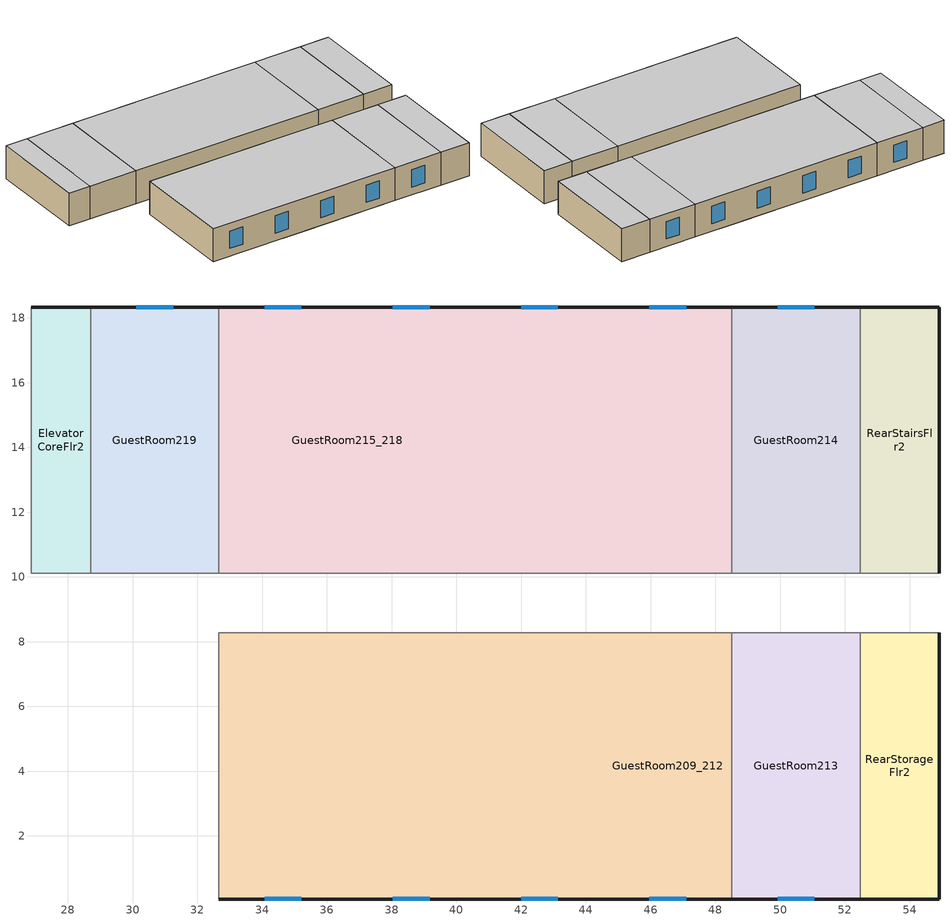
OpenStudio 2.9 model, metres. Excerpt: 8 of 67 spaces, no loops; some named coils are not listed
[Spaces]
GuestRoom219
 floor to LaundryRoomFlr1: 32.66,18.34 32.66,10.11 28.7,10.11 28.7,18.34 z3.35
 wall outside: 32.66,18.34 28.7,18.34 z3.35:6.1
 wall to CorridorFlr2: 28.7,10.11 32.66,10.11 z3.35:6.1
 wall to GuestRoom215_218: 32.66,10.11 32.66,18.34 z3.35:6.1
 wall to ElevatorCoreFlr2: 28.7,18.34 28.7,10.11 z3.35:6.1
 window: 31.25,18.34 30.11,18.34 z4:5.45
 ceiling to GuestRoom319: 32.66,10.11 32.66,18.34 28.7,18.34 28.7,10.11 z6.1
GuestRoom215_218
 floor to EmployeeLoungeFlr1: 44.55,18.34 44.55,10.11 40.59,10.11 40.59,18.34 z3.35
 floor to LaundryRoomFlr1: 40.59,18.34 40.59,10.11 32.66,10.11 32.66,18.34 z3.35
 floor to GuestRoom105: 48.51,18.34 48.51,10.11 44.55,10.11 44.55,18.34 z3.35
 wall outside: 48.51,18.34 32.66,18.34 z3.35:6.1
 wall to CorridorFlr2: 32.66,10.11 48.51,10.11 z3.35:6.1
 wall to GuestRoom214: 48.51,10.11 48.51,18.34 z3.35:6.1
 window: 43.14,18.34 42,18.34 / 39.18,18.34 38.04,18.34 / 47.1,18.34 45.96,18.34 / 35.21,18.34 34.07,18.34 z4:5.45
 ceiling to GuestRoom315_318: 48.51,10.11 48.51,18.34 32.66,18.34 32.66,10.11 z6.1
GuestRoom213
 floor to GuestRoom103: 52.47,8.28 52.47,0.05 48.51,0.05 48.51,8.28 z3.35
 wall outside: 48.51,0.05 52.47,0.05 z3.35:6.1
 wall to GuestRoom209_212: 48.51,8.28 48.51,0.05 z3.35:6.1
 wall to CorridorFlr2: 52.47,8.28 48.51,8.28 z3.35:6.1
 wall to RearStorageFlr2: 52.47,0.05 52.47,8.28 z3.35:6.1
 window: 49.92,0.05 51.06,0.05 z4:5.45
 ceiling to GuestRoom313: 52.47,0.05 52.47,8.28 48.51,8.28 48.51,0.05 z6.1
RearStorageFlr2
 floor to RearStorageFlr1: 54.91,8.28 54.91,0.05 52.47,0.05 52.47,8.28 z3.35
 wall outside: 52.47,0.05 54.91,0.05 54.91,8.28 z3.35:6.1
 wall to CorridorFlr2: 54.91,8.28 52.47,8.28 z3.35:6.1
 ceiling to RearStorageFlr3: 54.91,0.05 54.91,8.28 52.47,8.28 52.47,0.05 z6.1
ElevatorCoreFlr2
 floor to ElevatorCoreFlr1: 28.7,18.34 28.7,10.11 26.87,10.11 26.87,18.34 z3.35
 wall outside: 28.7,18.34 26.87,18.34 z3.35:6.1
 wall to CorridorFlr2: 26.87,18.34 26.87,10.11 28.7,10.11 z3.35:6.1
 ceiling to ElevatorCoreFlr3: 28.7,10.11 28.7,18.34 26.87,18.34 26.87,10.11 z6.1
RearStairsFlr2
 floor to RearStairsFlr1: 54.91,18.34 54.91,10.11 52.47,10.11 52.47,18.34 z3.35
 wall outside: 54.91,10.11 54.91,18.34 52.47,18.34 z3.35:6.1
 wall to GuestRoom214: 52.47,18.34 52.47,10.11 z3.35:6.1
 wall to CorridorFlr2: 52.47,10.11 54.91,10.11 z3.35:6.1
 ceiling to RearStairsFlr3: 54.91,10.11 54.91,18.34 52.47,18.34 52.47,10.11 z6.1
GuestRoom209_212
 floor to GuestRoom102: 48.51,8.28 48.51,0.05 44.55,0.05 44.55,8.28 z3.35
 floor to GuestRoom101: 44.55,8.28 44.55,0.05 40.59,0.05 40.59,8.28 z3.35
 floor to MeetingRoomFlr1: 36.62,8.28 36.62,0.05 32.66,0.05 32.66,8.28 z3.35
 floor to MechanicalRoomFlr1: 40.59,8.28 40.59,0.05 36.62,0.05 36.62,8.28 z3.35
 wall outside: 32.66,0.05 48.51,0.05 z3.35:6.1
 wall to CorridorFlr2: 48.51,8.28 32.66,8.28 z3.35:6.1
 wall to GuestRoom206_208: 32.66,8.28 32.66,0.05 z3.35:6.1
 window: 34.07,0.05 35.21,0.05 / 38.04,0.05 39.18,0.05 / 45.96,0.05 47.1,0.05 / 42,0.05 43.14,0.05 z4:5.45
 ceiling to GuestRoom309_312: 48.51,0.05 48.51,8.28 32.66,8.28 32.66,0.05 z6.1
GuestRoom214
 floor to GuestRoom104: 52.47,18.34 52.47,10.11 48.51,10.11 48.51,18.34 z3.35
 wall outside: 52.47,18.34 48.51,18.34 z3.35:6.1
 wall to CorridorFlr2: 48.51,10.11 52.47,10.11 z3.35:6.1
 window: 51.06,18.34 49.92,18.34 z4:5.45
 ceiling to GuestRoom314: 52.47,10.11 52.47,18.34 48.51,18.34 48.51,10.11 z6.1
[Coil:Cooling:DX:SingleSpeed] Availability Schedule=Always On Discrete; Rated Sensible Heat Ratio=autosize; Rated COP {W/W}=3; Rated Evaporator Fan Power Per Volume Flow Rate {W/(m3/s)}=773.3; Condenser Type=AirCooled; Evaporative Condenser Effectiveness=0; Evaporative Condenser Air Flow Rate {m3/s}=Autosize; Evaporative Condenser Pump Rated Power Consumption {W}=Autosize; Crankcase Heater Capacity {W}=0; Maximum Outdoor Dry-Bulb Temperature for Crankcase Heater Operation {C}=0; Basin Heater Capacity {W/K}=0; Basin Heater Setpoint Temperature {C}=10
Name | Rated Total Cooling Capacity {W} | Rated Air Flow Rate {m3/s} | Total Cooling Capacity Function of Temperature Curve | Total Cooling Capacity Function of Flow Fraction Curve | Energy Input Ratio Function of Temperature Curve | Energy Input Ratio Function of Flow Fraction Curve | Part Load Fraction Correlation Curve
GuestRoom315_318 ZN PTAC 1spd DX AC Clg Coil | autosize | autosize | Curve Biquadratic 87 | Curve Quadratic 130 | Curve Biquadratic 88 | Curve Quadratic 131 | Curve Quadratic 132
GuestRoom319 ZN PTAC 1spd DX AC Clg Coil | autosize | autosize | Curve Biquadratic 91 | Curve Quadratic 136 | Curve Biquadratic 92 | Curve Quadratic 137 | Curve Quadratic 138
GuestRoom320_323 ZN PTAC 1spd DX AC Clg Coil | autosize | autosize | Curve Biquadratic 95 | Curve Quadratic 142 | Curve Biquadratic 96 | Curve Quadratic 143 | Curve Quadratic 144
GuestRoom324 ZN PTAC 1spd DX AC Clg Coil | autosize | autosize | Curve Biquadratic 99 | Curve Quadratic 148 | Curve Biquadratic 100 | Curve Quadratic 149 | Curve Quadratic 150
GuestRoom401 ZN PTAC 1spd DX AC Clg Coil | autosize | autosize | Curve Biquadratic 103 | Curve Quadratic 154 | Curve Biquadratic 104 | Curve Quadratic 155 | Curve Quadratic 156
GuestRoom402_405 ZN PTAC 1spd DX AC Clg Coil | autosize | autosize | Curve Biquadratic 107 | Curve Quadratic 160 | Curve Biquadratic 108 | Curve Quadratic 161 | Curve Quadratic 162
GuestRoom406_408 ZN PTAC 1spd DX AC Clg Coil | autosize | autosize | Curve Biquadratic 111 | Curve Quadratic 166 | Curve Biquadratic 112 | Curve Quadratic 167 | Curve Quadratic 168
GuestRoom409_412 ZN PTAC 1spd DX AC Clg Coil | autosize | autosize | Curve Biquadratic 115 | Curve Quadratic 172 | Curve Biquadratic 116 | Curve Quadratic 173 | Curve Quadratic 174
GuestRoom413 ZN PTAC 1spd DX AC Clg Coil | autosize | autosize | Curve Biquadratic 119 | Curve Quadratic 178 | Curve Biquadratic 120 | Curve Quadratic 179 | Curve Quadratic 180
GuestRoom414 ZN PTAC 1spd DX AC Clg Coil | autosize | autosize | Curve Biquadratic 123 | Curve Quadratic 184 | Curve Biquadratic 124 | Curve Quadratic 185 | Curve Quadratic 186
GuestRoom415_418 ZN PTAC 1spd DX AC Clg Coil | autosize | autosize | Curve Biquadratic 127 | Curve Quadratic 190 | Curve Biquadratic 128 | Curve Quadratic 191 | Curve Quadratic 192
GuestRoom419 ZN PTAC 1spd DX AC Clg Coil | autosize | autosize | Curve Biquadratic 131 | Curve Quadratic 196 | Curve Biquadratic 132 | Curve Quadratic 197 | Curve Quadratic 198
GuestRoom420_423 ZN PTAC 1spd DX AC Clg Coil | autosize | autosize | Curve Biquadratic 135 | Curve Quadratic 202 | Curve Biquadratic 136 | Curve Quadratic 203 | Curve Quadratic 204
GuestRoom424 ZN PTAC 1spd DX AC Clg Coil | autosize | autosize | Curve Biquadratic 139 | Curve Quadratic 208 | Curve Biquadratic 140 | Curve Quadratic 209 | Curve Quadratic 210
CorridorFlr1 ZN PTAC 1spd DX AC Clg Coil | 2638 | 0.13 | Curve Biquadratic 143 | Curve Quadratic 214 | Curve Biquadratic 144 | Curve Quadratic 215 | Curve Quadratic 216
CorridorFlr2 ZN PTAC 1spd DX AC Clg Coil | autosize | autosize | Curve Biquadratic 147 | Curve Quadratic 220 | Curve Biquadratic 148 | Curve Quadratic 221 | Curve Quadratic 222
CorridorFlr3 ZN PTAC 1spd DX AC Clg Coil | autosize | autosize | Curve Biquadratic 151 | Curve Quadratic 226 | Curve Biquadratic 152 | Curve Quadratic 227 | Curve Quadratic 228
CorridorFlr4 ZN PTAC 1spd DX AC Clg Coil | autosize | autosize | Curve Biquadratic 155 | Curve Quadratic 232 | Curve Biquadratic 156 | Curve Quadratic 233 | Curve Quadratic 234
[ZoneHVAC:PackagedTerminalAirConditioner] Availability Schedule=Always On Discrete; Outdoor Air Flow Rate During Cooling Operation {m3/s}=Autosize; Outdoor Air Flow Rate During Heating Operation {m3/s}=Autosize; Outdoor Air Flow Rate When No Cooling or Heating is Needed {m3/s}=Autosize; Fan Placement=DrawThrough; Supply Air Fan Operating Mode Schedule=Always On Discrete
Name | Supply Air Flow Rate During Cooling Operation {m3/s} | Supply Air Flow Rate During Heating Operation {m3/s} | Supply Air Flow Rate When No Cooling or Heating is Needed {m3/s} | Supply Air Fan | Heating Coil | Cooling Coil
GuestRoom101 ZN PTAC | Autosize | Autosize | Autosize | GuestRoom101 ZN PTAC Fan | GuestRoom101 ZN PTAC Electric Htg Coil | GuestRoom101 ZN PTAC 1spd DX AC Clg Coil
GuestRoom102 ZN PTAC | Autosize | Autosize | Autosize | GuestRoom102 ZN PTAC Fan | GuestRoom102 ZN PTAC Electric Htg Coil | GuestRoom102 ZN PTAC 1spd DX AC Clg Coil
GuestRoom103 ZN PTAC | Autosize | Autosize | Autosize | GuestRoom103 ZN PTAC Fan | GuestRoom103 ZN PTAC Electric Htg Coil | GuestRoom103 ZN PTAC 1spd DX AC Clg Coil
GuestRoom104 ZN PTAC | Autosize | Autosize | Autosize | GuestRoom104 ZN PTAC Fan | GuestRoom104 ZN PTAC Electric Htg Coil | GuestRoom104 ZN PTAC 1spd DX AC Clg Coil
GuestRoom105 ZN PTAC | Autosize | Autosize | Autosize | GuestRoom105 ZN PTAC Fan | GuestRoom105 ZN PTAC Electric Htg Coil | GuestRoom105 ZN PTAC 1spd DX AC Clg Coil
GuestRoom201 ZN PTAC | Autosize | Autosize | Autosize | GuestRoom201 ZN PTAC Fan | GuestRoom201 ZN PTAC Electric Htg Coil | GuestRoom201 ZN PTAC 1spd DX AC Clg Coil
GuestRoom202_205 ZN PTAC | Autosize | Autosize | Autosize | GuestRoom202_205 ZN PTAC Fan | GuestRoom202_205 ZN PTAC Electric Htg Coil | GuestRoom202_205 ZN PTAC 1spd DX AC Clg Coil
GuestRoom206_208 ZN PTAC | Autosize | Autosize | Autosize | GuestRoom206_208 ZN PTAC Fan | GuestRoom206_208 ZN PTAC Electric Htg Coil | GuestRoom206_208 ZN PTAC 1spd DX AC Clg Coil
GuestRoom209_212 ZN PTAC | Autosize | Autosize | Autosize | GuestRoom209_212 ZN PTAC Fan | GuestRoom209_212 ZN PTAC Electric Htg Coil | GuestRoom209_212 ZN PTAC 1spd DX AC Clg Coil
GuestRoom213 ZN PTAC | Autosize | Autosize | Autosize | GuestRoom213 ZN PTAC Fan | GuestRoom213 ZN PTAC Electric Htg Coil | GuestRoom213 ZN PTAC 1spd DX AC Clg Coil
GuestRoom214 ZN PTAC | Autosize | Autosize | Autosize | GuestRoom214 ZN PTAC Fan | GuestRoom214 ZN PTAC Electric Htg Coil | GuestRoom214 ZN PTAC 1spd DX AC Clg Coil
GuestRoom215_218 ZN PTAC | Autosize | Autosize | Autosize | GuestRoom215_218 ZN PTAC Fan | GuestRoom215_218 ZN PTAC Electric Htg Coil | GuestRoom215_218 ZN PTAC 1spd DX AC Clg Coil
GuestRoom219 ZN PTAC | Autosize | Autosize | Autosize | GuestRoom219 ZN PTAC Fan | GuestRoom219 ZN PTAC Electric Htg Coil | GuestRoom219 ZN PTAC 1spd DX AC Clg Coil
GuestRoom220_223 ZN PTAC | Autosize | Autosize | Autosize | GuestRoom220_223 ZN PTAC Fan | GuestRoom220_223 ZN PTAC Electric Htg Coil | GuestRoom220_223 ZN PTAC 1spd DX AC Clg Coil
GuestRoom224 ZN PTAC | Autosize | Autosize | Autosize | GuestRoom224 ZN PTAC Fan | GuestRoom224 ZN PTAC Electric Htg Coil | GuestRoom224 ZN PTAC 1spd DX AC Clg Coil
GuestRoom301 ZN PTAC | Autosize | Autosize | Autosize | GuestRoom301 ZN PTAC Fan | GuestRoom301 ZN PTAC Electric Htg Coil | GuestRoom301 ZN PTAC 1spd DX AC Clg Coil
GuestRoom302_305 ZN PTAC | Autosize | Autosize | Autosize | GuestRoom302_305 ZN PTAC Fan | GuestRoom302_305 ZN PTAC Electric Htg Coil | GuestRoom302_305 ZN PTAC 1spd DX AC Clg Coil
GuestRoom306_308 ZN PTAC | Autosize | Autosize | Autosize | GuestRoom306_308 ZN PTAC Fan | GuestRoom306_308 ZN PTAC Electric Htg Coil | GuestRoom306_308 ZN PTAC 1spd DX AC Clg Coil
GuestRoom309_312 ZN PTAC | Autosize | Autosize | Autosize | GuestRoom309_312 ZN PTAC Fan | GuestRoom309_312 ZN PTAC Electric Htg Coil | GuestRoom309_312 ZN PTAC 1spd DX AC Clg Coil
GuestRoom313 ZN PTAC | Autosize | Autosize | Autosize | GuestRoom313 ZN PTAC Fan | GuestRoom313 ZN PTAC Electric Htg Coil | GuestRoom313 ZN PTAC 1spd DX AC Clg Coil
GuestRoom314 ZN PTAC | Autosize | Autosize | Autosize | GuestRoom314 ZN PTAC Fan | GuestRoom314 ZN PTAC Electric Htg Coil | GuestRoom314 ZN PTAC 1spd DX AC Clg Coil
GuestRoom315_318 ZN PTAC | Autosize | Autosize | Autosize | GuestRoom315_318 ZN PTAC Fan | GuestRoom315_318 ZN PTAC Electric Htg Coil | GuestRoom315_318 ZN PTAC 1spd DX AC Clg Coil
GuestRoom319 ZN PTAC | Autosize | Autosize | Autosize | GuestRoom319 ZN PTAC Fan | GuestRoom319 ZN PTAC Electric Htg Coil | GuestRoom319 ZN PTAC 1spd DX AC Clg Coil
GuestRoom320_323 ZN PTAC | Autosize | Autosize | Autosize | GuestRoom320_323 ZN PTAC Fan | GuestRoom320_323 ZN PTAC Electric Htg Coil | GuestRoom320_323 ZN PTAC 1spd DX AC Clg Coil
GuestRoom324 ZN PTAC | Autosize | Autosize | Autosize | GuestRoom324 ZN PTAC Fan | GuestRoom324 ZN PTAC Electric Htg Coil | GuestRoom324 ZN PTAC 1spd DX AC Clg Coil
GuestRoom401 ZN PTAC | Autosize | Autosize | Autosize | GuestRoom401 ZN PTAC Fan | GuestRoom401 ZN PTAC Electric Htg Coil | GuestRoom401 ZN PTAC 1spd DX AC Clg Coil
GuestRoom402_405 ZN PTAC | Autosize | Autosize | Autosize | GuestRoom402_405 ZN PTAC Fan | GuestRoom402_405 ZN PTAC Electric Htg Coil | GuestRoom402_405 ZN PTAC 1spd DX AC Clg Coil
GuestRoom406_408 ZN PTAC | Autosize | Autosize | Autosize | GuestRoom406_408 ZN PTAC Fan | GuestRoom406_408 ZN PTAC Electric Htg Coil | GuestRoom406_408 ZN PTAC 1spd DX AC Clg Coil
GuestRoom409_412 ZN PTAC | Autosize | Autosize | Autosize | GuestRoom409_412 ZN PTAC Fan | GuestRoom409_412 ZN PTAC Electric Htg Coil | GuestRoom409_412 ZN PTAC 1spd DX AC Clg Coil
GuestRoom413 ZN PTAC | Autosize | Autosize | Autosize | GuestRoom413 ZN PTAC Fan | GuestRoom413 ZN PTAC Electric Htg Coil | GuestRoom413 ZN PTAC 1spd DX AC Clg Coil
GuestRoom414 ZN PTAC | Autosize | Autosize | Autosize | GuestRoom414 ZN PTAC Fan | GuestRoom414 ZN PTAC Electric Htg Coil | GuestRoom414 ZN PTAC 1spd DX AC Clg Coil
GuestRoom415_418 ZN PTAC | Autosize | Autosize | Autosize | GuestRoom415_418 ZN PTAC Fan | GuestRoom415_418 ZN PTAC Electric Htg Coil | GuestRoom415_418 ZN PTAC 1spd DX AC Clg Coil
GuestRoom419 ZN PTAC | Autosize | Autosize | Autosize | GuestRoom419 ZN PTAC Fan | GuestRoom419 ZN PTAC Electric Htg Coil | GuestRoom419 ZN PTAC 1spd DX AC Clg Coil
GuestRoom420_423 ZN PTAC | Autosize | Autosize | Autosize | GuestRoom420_423 ZN PTAC Fan | GuestRoom420_423 ZN PTAC Electric Htg Coil | GuestRoom420_423 ZN PTAC 1spd DX AC Clg Coil
GuestRoom424 ZN PTAC | Autosize | Autosize | Autosize | GuestRoom424 ZN PTAC Fan | GuestRoom424 ZN PTAC Electric Htg Coil | GuestRoom424 ZN PTAC 1spd DX AC Clg Coil
CorridorFlr1 ZN PTAC | 0.13 | 0.13 | 0.13 | CorridorFlr1 ZN PTAC Fan | CorridorFlr1 ZN PTAC Electric Htg Coil | CorridorFlr1 ZN PTAC 1spd DX AC Clg Coil
CorridorFlr2 ZN PTAC | Autosize | Autosize | Autosize | CorridorFlr2 ZN PTAC Fan | CorridorFlr2 ZN PTAC Electric Htg Coil | CorridorFlr2 ZN PTAC 1spd DX AC Clg Coil
CorridorFlr3 ZN PTAC | Autosize | Autosize | Autosize | CorridorFlr3 ZN PTAC Fan | CorridorFlr3 ZN PTAC Electric Htg Coil | CorridorFlr3 ZN PTAC 1spd DX AC Clg Coil
CorridorFlr4 ZN PTAC | Autosize | Autosize | Autosize | CorridorFlr4 ZN PTAC Fan | CorridorFlr4 ZN PTAC Electric Htg Coil | CorridorFlr4 ZN PTAC 1spd DX AC Clg Coil
[ZoneHVAC:UnitHeater] Availability Schedule=Always On; Maximum Supply Air Flow Rate {m3/s}=autosize; Fan Control Type=Continuous; Minimum Hot Water Flow Rate {m3/s}=0; Heating Convergence Tolerance=0.001
Name | Supply Air Fan | Heating Coil
FrontStairsFlr1 ZN Unit Heater | FrontStairsFlr1 ZN UnitHeater Fan | FrontStairsFlr1 ZN UnitHeater Electric Htg Coil
FrontStairsFlr2 ZN Unit Heater | FrontStairsFlr2 ZN UnitHeater Fan | FrontStairsFlr2 ZN UnitHeater Electric Htg Coil
FrontStairsFlr3 ZN Unit Heater | FrontStairsFlr3 ZN UnitHeater Fan | FrontStairsFlr3 ZN UnitHeater Electric Htg Coil
FrontStairsFlr4 ZN Unit Heater | FrontStairsFlr4 ZN UnitHeater Fan | FrontStairsFlr4 ZN UnitHeater Electric Htg Coil
RearStairsFlr1 ZN Unit Heater | RearStairsFlr1 ZN UnitHeater Fan | RearStairsFlr1 ZN UnitHeater Electric Htg Coil
RearStairsFlr2 ZN Unit Heater | RearStairsFlr2 ZN UnitHeater Fan | RearStairsFlr2 ZN UnitHeater Electric Htg Coil
RearStairsFlr3 ZN Unit Heater | RearStairsFlr3 ZN UnitHeater Fan | RearStairsFlr3 ZN UnitHeater Electric Htg Coil
RearStairsFlr4 ZN Unit Heater | RearStairsFlr4 ZN UnitHeater Fan | RearStairsFlr4 ZN UnitHeater Electric Htg Coil
[Schedule:Constant]
Always On Discrete: Value=1
[Schedule:Ruleset]
Name | Default Day Schedule | Summer Design Day Schedule | Winter Design Day Schedule
Always On | Always On Default
HotelSmall ExerciseCenter_Occ_Sch | HotelSmall ExerciseCenter_Occ_Sch Default | HotelSmall ExerciseCenter_Occ_Sch Summer Design Day | HotelSmall ExerciseCenter_Occ_Sch Winter Design Day
HotelSmall BLDG_LIGHT_EXERCENTER_SCH | HotelSmall BLDG_LIGHT_EXERCENTER_SCH Default | HotelSmall BLDG_LIGHT_EXERCENTER_SCH Summer Design Day | HotelSmall BLDG_LIGHT_EXERCENTER_SCH Winter Design Day
HotelSmall ExerciseCenter_Eqp_Sch | HotelSmall ExerciseCenter_Eqp_Sch Default | HotelSmall ExerciseCenter_Eqp_Sch Summer Design Day | HotelSmall ExerciseCenter_Eqp_Sch Winter Design Day
HotelSmall Lobby_Occ_Sch | HotelSmall Lobby_Occ_Sch Default | HotelSmall Lobby_Occ_Sch Summer Design Day | HotelSmall Lobby_Occ_Sch Winter Design Day
HotelSmall BLDG_LIGHT_FRONTLOUNGE_SCH | HotelSmall BLDG_LIGHT_FRONTLOUNGE_SCH Default | HotelSmall BLDG_LIGHT_FRONTLOUNGE_SCH Summer Design Day | HotelSmall BLDG_LIGHT_FRONTLOUNGE_SCH Winter Design Day
HotelSmall Lobby_Eqp_Sch | HotelSmall Lobby_Eqp_Sch Default | HotelSmall Lobby_Eqp_Sch Summer Design Day | HotelSmall Lobby_Eqp_Sch Winter Design Day
HotelSmall LaundryRoom_Occ_Sch | HotelSmall LaundryRoom_Occ_Sch Default | HotelSmall LaundryRoom_Occ_Sch Summer Design Day | HotelSmall LaundryRoom_Occ_Sch Winter Design Day
HotelSmall BLDG_LIGHT_LAUNDRY_SCH | HotelSmall BLDG_LIGHT_LAUNDRY_SCH Default | HotelSmall BLDG_LIGHT_LAUNDRY_SCH Summer Design Day | HotelSmall BLDG_LIGHT_LAUNDRY_SCH Winter Design Day
HotelSmall LaundryRoom_Eqp_Elec_Sch | HotelSmall LaundryRoom_Eqp_Elec_Sch Default | HotelSmall LaundryRoom_Eqp_Elec_Sch Summer Design Day | HotelSmall LaundryRoom_Eqp_Elec_Sch Winter Design Day
HotelSmall LaundryRoom_Eqp_Gas_Sch | HotelSmall LaundryRoom_Eqp_Gas_Sch Default | HotelSmall LaundryRoom_Eqp_Gas_Sch Summer Design Day | HotelSmall LaundryRoom_Eqp_Gas_Sch Winter Design Day
HotelSmall BLDG_LIGHT_MECHROOM_SCH | HotelSmall BLDG_LIGHT_MECHROOM_SCH Default | HotelSmall BLDG_LIGHT_MECHROOM_SCH Summer Design Day | HotelSmall BLDG_LIGHT_MECHROOM_SCH Winter Design Day
HotelSmall MeetingRoom_Occ_Sch | HotelSmall MeetingRoom_Occ_Sch Default | HotelSmall MeetingRoom_Occ_Sch Summer Design Day | HotelSmall MeetingRoom_Occ_Sch Winter Design Day
HotelSmall BLDG_LIGHT_MEETINGROOM_SCH | HotelSmall BLDG_LIGHT_MEETINGROOM_SCH Default | HotelSmall BLDG_LIGHT_MEETINGROOM_SCH Summer Design Day | HotelSmall BLDG_LIGHT_MEETINGROOM_SCH Winter Design Day
HotelSmall MeetingRoom_Eqp_Sch | HotelSmall MeetingRoom_Eqp_Sch Default | HotelSmall MeetingRoom_Eqp_Sch Summer Design Day | HotelSmall MeetingRoom_Eqp_Sch Winter Design Day
HotelSmall Office_Occ_Sch | HotelSmall Office_Occ_Sch Default | HotelSmall Office_Occ_Sch Summer Design Day | HotelSmall Office_Occ_Sch Winter Design Day
HotelSmall BLDG_LIGHT_OFFICE_SCH | HotelSmall BLDG_LIGHT_OFFICE_SCH Default | HotelSmall BLDG_LIGHT_OFFICE_SCH Summer Design Day | HotelSmall BLDG_LIGHT_OFFICE_SCH Winter Design Day
HotelSmall OFF_EQUIP_SCH | HotelSmall OFF_EQUIP_SCH Default | HotelSmall OFF_EQUIP_SCH Summer Design Day | HotelSmall OFF_EQUIP_SCH Winter Design Day
HotelSmall BLDG_LIGHT_RESTROOM_SCH | HotelSmall BLDG_LIGHT_RESTROOM_SCH Default | HotelSmall BLDG_LIGHT_RESTROOM_SCH Summer Design Day | HotelSmall BLDG_LIGHT_RESTROOM_SCH Winter Design Day
HotelSmall EmployeeLounge_Occ_Sch | HotelSmall EmployeeLounge_Occ_Sch Default | HotelSmall EmployeeLounge_Occ_Sch Summer Design Day | HotelSmall EmployeeLounge_Occ_Sch Winter Design Day
HotelSmall BLDG_LIGHT_EMPLOYEELOUNGE_SCH | HotelSmall BLDG_LIGHT_EMPLOYEELOUNGE_SCH Default | HotelSmall BLDG_LIGHT_EMPLOYEELOUNGE_SCH Summer Design Day | HotelSmall BLDG_LIGHT_EMPLOYEELOUNGE_SCH Winter Design Day
HotelSmall EmployeeLounge_Eqp_Sch | HotelSmall EmployeeLounge_Eqp_Sch Default | HotelSmall EmployeeLounge_Eqp_Sch Summer Design Day | HotelSmall EmployeeLounge_Eqp_Sch Winter Design Day
[Schedule:Day]
Always On Default; HotelSmall CommonArea_Infil_Sch Summer Design Day; HotelSmall Lobby_Occ_Sch Summer Design Day; HotelSmall BLDG_LIGHT_FRONTLOUNGE_SCH Summer Design Day; HotelSmall Lobby_Eqp_Sch Summer Design Day; HotelSmall LaundryRoom_Occ_Sch Summer Design Day; HotelSmall LaundryRoom_Eqp_Elec_Sch Summer Design Day; HotelSmall LaundryRoom_Eqp_Gas_Sch Summer Design Day; HotelSmall BLDG_LIGHT_MECHROOM_SCH Summer Design Day; HotelSmall MeetingRoom_Occ_Sch Summer Design Day; HotelSmall BLDG_LIGHT_MEETINGROOM_SCH Summer Design Day; HotelSmall Office_Occ_Sch Summer Design Day; HotelSmall BLDG_LIGHT_OFFICE_SCH Summer Design Day; HotelSmall OFF_EQUIP_SCH Summer Design Day; HotelSmall EmployeeLounge_Occ_Sch Summer Design Day; HotelSmall BLDG_LIGHT_EMPLOYEELOUNGE_SCH Summer Design Day; HotelSmall EmployeeLounge_Eqp_Sch Summer Design Day: 24, 0, 1
HotelSmall BLDG_ELEVATORS Default; HotelSmall ELEV_LIGHT_FAN_SCH_ADD_DF Default: 4, 0, 0.05, 5, 0, 0.1, 6, 0, 0.2, 7, 0, 0.4, 9, 0, 0.5, 10, 0, 0.35, 16, 0, 0.15, 17, 0, 0.35, 19, 0, 0.5, 21, 0, 0.4, 22, 0, 0.3, 23, 0, 0.2, 24, 0, 0.1
HotelSmall BLDG_ELEVATORS Summer Design Day; Clothing Schedule Summer Clothes; HotelSmall ELEV_LIGHT_FAN_SCH_ADD_DF Summer Design Day: 24, 0, 0.5
HotelSmall BLDG_ELEVATORS Winter Design Day; HotelSmall ELEV_LIGHT_FAN_SCH_ADD_DF Winter Design Day: 24, 0, 0.05
HotelSmall ExerciseCenter_Occ_Sch Default; HotelSmall ExerciseCenter_Occ_Sch Winter Design Day; HotelSmall ExerciseCenter_Occ_Sch Summer Design Day: 6, 0, 0, 7, 0, 0.5, 11, 0, 1, 12, 0, 0.5, 13, 0, 0, 22, 0, 1, 23, 0, 0.5, 24, 0, 0
HotelSmall BLDG_LIGHT_EXERCENTER_SCH Default; HotelSmall BLDG_LIGHT_EXERCENTER_SCH Winter Design Day; HotelSmall BLDG_LIGHT_EXERCENTER_SCH Summer Design Day: 6, 0, 0, 7, 0, 0.5, 22, 0, 1, 23, 0, 0.5, 24, 0, 0
HotelSmall ExerciseCenter_Eqp_Sch Default; HotelSmall ExerciseCenter_Eqp_Sch Winter Design Day; HotelSmall ExerciseCenter_Eqp_Sch Summer Design Day: 6, 0, 0, 7, 0, 0.5, 9, 0, 1, 12, 0, 0.5, 13, 0, 0, 16, 0, 0.5, 17, 0, 1, 19, 0, 0.5, 21, 0, 1, 23, 0, 0.5, 24, 0, 0
HotelSmall CommonArea_Infil_Sch Default: 24, 0, 0.25
HotelSmall CommonArea_Infil_Sch Winter Design Day; HotelSmall Lobby_Occ_Sch Winter Design Day; HotelSmall BLDG_LIGHT_FRONTLOUNGE_SCH Winter Design Day; HotelSmall Lobby_Eqp_Sch Winter Design Day; HotelSmall LaundryRoom_Occ_Sch Winter Design Day; HotelSmall LaundryRoom_Eqp_Elec_Sch Winter Design Day; HotelSmall LaundryRoom_Eqp_Gas_Sch Winter Design Day; HotelSmall BLDG_LIGHT_MECHROOM_SCH Winter Design Day; HotelSmall MeetingRoom_Occ_Sch Winter Design Day; HotelSmall BLDG_LIGHT_MEETINGROOM_SCH Winter Design Day; HotelSmall Office_Occ_Sch Winter Design Day; HotelSmall BLDG_LIGHT_OFFICE_SCH Winter Design Day; HotelSmall OFF_EQUIP_SCH Winter Design Day; HotelSmall EmployeeLounge_Occ_Sch Winter Design Day; HotelSmall BLDG_LIGHT_EMPLOYEELOUNGE_SCH Winter Design Day; HotelSmall EmployeeLounge_Eqp_Sch Winter Design Day: 24, 0, 0
HotelSmall Lobby_Occ_Sch Default: 6, 0, 0.1, 7, 0, 0.3, 10, 0, 0.7, 22, 0, 0.2, 24, 0, 0.1
HotelSmall Lobby_Occ_Sch Wkdy Day: 5, 0, 0.1, 6, 0, 0.3, 10, 0, 0.7, 16, 0, 0.2, 18, 0, 0.4, 22, 0, 0.2, 24, 0, 0.1
HotelSmall BLDG_LIGHT_FRONTLOUNGE_SCH Default; HotelSmall BLDG_LIGHT_MEETINGROOM_SCH Default; HotelSmall BLDG_LIGHT_EMPLOYEELOUNGE_SCH Default: 5, 0, 0, 6, 0, 0.2, 7, 0, 0.3, 8, 0, 0.5, 18, 0, 1, 19, 0, 0.5, 20, 0, 0.3, 21, 0, 0.2, 22, 0, 0.05, 24, 0, 0
HotelSmall Lobby_Eqp_Sch Default: 5, 0, 0.21, 6, 0, 0.68, 10, 0, 1, 11, 0, 0.32, 23, 0, 0.23, 24, 0, 0.21
HotelSmall GuestRoom_Occ_Sch Wkdy Day: 6, 0, 1, 7, 0, 0.77, 9, 0, 0.43, 15, 0, 0.2, 16, 0, 0.31, 19, 0, 0.54, 21, 0, 0.77, 22, 0, 0.89, 24, 0, 1
HotelSmall BLDG_LIGHT_GUESTROOM_SCH_2013 Wkdy Day: 1, 0, 0.11, 2, 0, 0.09, 5, 0, 0.06, 6, 0, 0.11, 7, 0, 0.35, 9, 0, 0.45, 15, 0, 0.35, 16, 0, 0.05, 17, 0, 0.064, 18, 0, 0.07, 19, 0, 0.54, 20, 0, 0.71, 21, 0, 0.8, 22, 0, 0.71, 23, 0, 0.54, 24, 0, 0.26
HotelSmall GuestRoom_Eqp_Sch_Adva Wkdy Day: 6, 0, 0.09, 7, 0, 0.62, 8, 0, 0.9, 10, 0, 0.43, 16, 0, 0.12, 17, 0, 0.19, 19, 0, 0.48, 20, 0, 0.46, 21, 0, 0.62, 22, 0, 0.69, 23, 0, 0.34, 24, 0, 0.09
HotelSmall LaundryRoom_Occ_Sch Default; HotelSmall LaundryRoom_Occ_Sch Default|Wkdy Day: 8, 0, 0, 10, 0, 0.09, 12, 0, 0.18, 13, 0, 0, 16, 0, 0.18, 17, 0, 0.09, 24, 0, 0
HotelSmall BLDG_LIGHT_LAUNDRY_SCH Default; HotelSmall BLDG_LIGHT_LAUNDRY_SCH Winter Design Day; HotelSmall BLDG_LIGHT_LAUNDRY_SCH Summer Design Day: 8, 0, 0, 17, 0, 1, 24, 0, 0
HotelSmall LaundryRoom_Eqp_Elec_Sch Default: 8, 0, 0, 16, 0, 1, 24, 0, 0
HotelSmall LaundryRoom_Eqp_Gas_Sch Default: 9, 0, 0, 17, 0, 1, 24, 0, 0
HotelSmall BLDG_LIGHT_MECHROOM_SCH Default; HotelSmall BLDG_LIGHT_MECHROOM_SCH Default|Wkdy Day: 7, 0, 0.1, 8, 0, 0.2, 18, 0, 0.4, 22, 0, 0.2, 24, 0, 0.1
HotelSmall MeetingRoom_Occ_Sch Default; HotelSmall MeetingRoom_Occ_Sch Default|Wkdy Day: 7, 0, 0, 8, 0, 0.05, 10, 0, 0.5, 12, 0, 0.2, 13, 0, 0.05, 15, 0, 0.5, 18, 0, 0.2, 20, 0, 0.05, 24, 0, 0
HotelSmall MeetingRoom_Eqp_Sch Default; HotelSmall MeetingRoom_Eqp_Sch Winter Design Day; HotelSmall MeetingRoom_Eqp_Sch Summer Design Day: 7, 0, 0, 8, 0, 0.05, 10, 0, 0.54, 12, 0, 0.26, 13, 0, 0.05, 15, 0, 0.54, 18, 0, 0.26, 20, 0, 0.05, 24, 0, 0
HotelSmall Office_Occ_Sch Default: 7, 0, 0.2, 8, 0, 0.3, 17, 0, 0.5, 18, 0, 0.3, 24, 0, 0.2
HotelSmall Office_Occ_Sch Wkdy Day: 6, 0, 0.2, 7, 0, 0.3, 8, 0, 0.4, 12, 0, 1, 13, 0, 0.5, 17, 0, 1, 18, 0, 0.4, 19, 0, 0.3, 24, 0, 0.2
HotelSmall BLDG_LIGHT_OFFICE_SCH Default: 7, 0, 0.4175, 8, 0, 0.50935, 12, 0, 0.7515, 13, 0, 0.668, 17, 0, 0.7515, 18, 0, 0.50935, 24, 0, 0.4175
HotelSmall OFF_EQUIP_SCH Default: 5, 0, 0.305497, 7, 0, 0.351785, 8, 0, 0.398072, 18, 0, 0.583222, 22, 0, 0.44436, 24, 0, 0.305497
HotelSmall OFF_EQUIP_SCH Wkdy Day: 5, 0, 0.305497, 7, 0, 0.351785, 10, 0, 0.398072, 12, 0, 0.92575, 13, 0, 0.870205, 17, 0, 0.92575, 18, 0, 0.694312, 20, 0, 0.583222, 22, 0, 0.44436, 24, 0, 0.305497
HotelSmall BLDG_LIGHT_RESTROOM_SCH Default; HotelSmall BLDG_LIGHT_RESTROOM_SCH Winter Design Day; HotelSmall BLDG_LIGHT_RESTROOM_SCH Summer Design Day: 24, 0, 0.66
HotelSmall EmployeeLounge_Occ_Sch Default: 5, 0, 0, 8, 0, 0.05, 12, 0, 0.1, 13, 0, 0.2, 18, 0, 0.1, 20, 0, 0.05, 24, 0, 0
HotelSmall EmployeeLounge_Occ_Sch Wkdy Day: 5, 0, 0, 7, 0, 0.1, 12, 0, 0.2, 13, 0, 0.7, 18, 0, 0.2, 20, 0, 0.1, 24, 0, 0
HotelSmall EmployeeLounge_Eqp_Sch Default; HotelSmall EmployeeLounge_Eqp_Sch Default|Wkdy Day: 5, 0, 0.0795031, 7, 0, 0.182099, 8, 0, 0.239603, 10, 0, 0.958413, 12, 0, 0.824235, 13, 0, 0.958413, 18, 0, 0.824235, 19, 0, 0.239603, 20, 0, 0.182099, 24, 0, 0.0795031
HotelSmall BLDG_LIGHT_STORAGE_SCH Default|Wkdy Day: 7, 0, 0.05418, 8, 0, 0.10836, 18, 0, 0.21672, 22, 0, 0.10836, 24, 0, 0.05418
HotelSmall INFIL_Door_Opening_SCH Default; HotelSmall INFIL_Door_Opening_SCH Winter Design Day; HotelSmall INFIL_Door_Opening_SCH Summer Design Day: 6, 0, 0, 7, 0, 0.144, 8, 0, 1, 17, 0, 0.144, 18, 0, 1, 22, 0, 0.144, 24, 0, 0
[Schedule:Rule] Rule Order=0; Apply Monday=Yes; Apply Tuesday=Yes; Apply Wednesday=Yes; Apply Thursday=Yes; Apply Friday=Yes; Date Specification Type=DateRange; Start Month=1; Start Day=1; End Month=12; End Day=31
Name | Schedule Ruleset | Day Schedule
Schedule Rule 2 | HotelSmall Lobby_Occ_Sch | HotelSmall Lobby_Occ_Sch Wkdy Day
Schedule Rule 6 | HotelSmall LaundryRoom_Occ_Sch | HotelSmall LaundryRoom_Occ_Sch Default|Wkdy Day
Schedule Rule 7 | HotelSmall BLDG_LIGHT_MECHROOM_SCH | HotelSmall BLDG_LIGHT_MECHROOM_SCH Default|Wkdy Day
Schedule Rule 8 | HotelSmall MeetingRoom_Occ_Sch | HotelSmall MeetingRoom_Occ_Sch Default|Wkdy Day
Schedule Rule 9 | HotelSmall Office_Occ_Sch | HotelSmall Office_Occ_Sch Wkdy Day
Schedule Rule 10 | HotelSmall OFF_EQUIP_SCH | HotelSmall OFF_EQUIP_SCH Wkdy Day
Schedule Rule 11 | HotelSmall EmployeeLounge_Occ_Sch | HotelSmall EmployeeLounge_Occ_Sch Wkdy Day
Schedule Rule 12 | HotelSmall EmployeeLounge_Eqp_Sch | HotelSmall EmployeeLounge_Eqp_Sch Default|Wkdy Day
[Curve:Biquadratic] Minimum Value of x=12.77778; Maximum Value of x=23.88889; Minimum Value of y=23.88889; Maximum Value of y=46.11111
Name | Coefficient1 Constant | Coefficient2 x | Coefficient3 x**2 | Coefficient4 y | Coefficient5 y**2 | Coefficient6 x*y
Curve Biquadratic 3; Curve Biquadratic 7; Curve Biquadratic 11; Curve Biquadratic 15; Curve Biquadratic 19; Curve Biquadratic 23; Curve Biquadratic 27; Curve Biquadratic 31; Curve Biquadratic 35; Curve Biquadratic 39; Curve Biquadratic 43; Curve Biquadratic 47; Curve Biquadratic 51; Curve Biquadratic 55; Curve Biquadratic 59; Curve Biquadratic 63; Curve Biquadratic 67; Curve Biquadratic 71; Curve Biquadratic 75; Curve Biquadratic 79; Curve Biquadratic 83; Curve Biquadratic 87; Curve Biquadratic 91; Curve Biquadratic 95; Curve Biquadratic 99; Curve Biquadratic 103; Curve Biquadratic 107; Curve Biquadratic 111; Curve Biquadratic 115; Curve Biquadratic 119; Curve Biquadratic 123; Curve Biquadratic 127; Curve Biquadratic 131; Curve Biquadratic 135; Curve Biquadratic 139; Curve Biquadratic 143; Curve Biquadratic 147; Curve Biquadratic 151; Curve Biquadratic 155 | 0.942588 | 0.00954335 | 0.00068377 | -0.0110427 | 5.249e-06 | -9.72e-06
Curve Biquadratic 4; Curve Biquadratic 8; Curve Biquadratic 12; Curve Biquadratic 16; Curve Biquadratic 20; Curve Biquadratic 24; Curve Biquadratic 28; Curve Biquadratic 32; Curve Biquadratic 36; Curve Biquadratic 40; Curve Biquadratic 44; Curve Biquadratic 48; Curve Biquadratic 52; Curve Biquadratic 56; Curve Biquadratic 60; Curve Biquadratic 64; Curve Biquadratic 68; Curve Biquadratic 72; Curve Biquadratic 76; Curve Biquadratic 80; Curve Biquadratic 84; Curve Biquadratic 88; Curve Biquadratic 92; Curve Biquadratic 96; Curve Biquadratic 100; Curve Biquadratic 104; Curve Biquadratic 108; Curve Biquadratic 112; Curve Biquadratic 116; Curve Biquadratic 120; Curve Biquadratic 124; Curve Biquadratic 128; Curve Biquadratic 132; Curve Biquadratic 136; Curve Biquadratic 140; Curve Biquadratic 144; Curve Biquadratic 148; Curve Biquadratic 152; Curve Biquadratic 156 | 0.342414 | 0.034885 | -0.0006237 | 0.00497722 | 0.000437951 | -0.000728028
[Curve:Quadratic]
Name | Coefficient1 Constant | Coefficient2 x | Coefficient3 x**2 | Minimum Value of x | Maximum Value of x | Minimum Curve Output | Maximum Curve Output
Curve Quadratic 4; Curve Quadratic 10; Curve Quadratic 16; Curve Quadratic 22; Curve Quadratic 28; Curve Quadratic 34; Curve Quadratic 40; Curve Quadratic 46; Curve Quadratic 52; Curve Quadratic 58; Curve Quadratic 64; Curve Quadratic 70; Curve Quadratic 76; Curve Quadratic 82; Curve Quadratic 88; Curve Quadratic 94; Curve Quadratic 100; Curve Quadratic 106; Curve Quadratic 112; Curve Quadratic 118; Curve Quadratic 124; Curve Quadratic 130; Curve Quadratic 136; Curve Quadratic 142; Curve Quadratic 148; Curve Quadratic 154; Curve Quadratic 160; Curve Quadratic 166; Curve Quadratic 172; Curve Quadratic 178; Curve Quadratic 184; Curve Quadratic 190; Curve Quadratic 196; Curve Quadratic 202; Curve Quadratic 208; Curve Quadratic 214; Curve Quadratic 220; Curve Quadratic 226; Curve Quadratic 232 | 0.8 | 0.2 | 0 | 0.5 | 1.5
Curve Quadratic 5; Curve Quadratic 11; Curve Quadratic 17; Curve Quadratic 23; Curve Quadratic 29; Curve Quadratic 35; Curve Quadratic 41; Curve Quadratic 47; Curve Quadratic 53; Curve Quadratic 59; Curve Quadratic 65; Curve Quadratic 71; Curve Quadratic 77; Curve Quadratic 83; Curve Quadratic 89; Curve Quadratic 95; Curve Quadratic 101; Curve Quadratic 107; Curve Quadratic 113; Curve Quadratic 119; Curve Quadratic 125; Curve Quadratic 131; Curve Quadratic 137; Curve Quadratic 143; Curve Quadratic 149; Curve Quadratic 155; Curve Quadratic 161; Curve Quadratic 167; Curve Quadratic 173; Curve Quadratic 179; Curve Quadratic 185; Curve Quadratic 191; Curve Quadratic 197; Curve Quadratic 203; Curve Quadratic 209; Curve Quadratic 215; Curve Quadratic 221; Curve Quadratic 227; Curve Quadratic 233 | 1.1552 | -0.1808 | 0.0256 | 0.5 | 1.5
Curve Quadratic 6; Curve Quadratic 12; Curve Quadratic 18; Curve Quadratic 24; Curve Quadratic 30; Curve Quadratic 36; Curve Quadratic 42; Curve Quadratic 48; Curve Quadratic 54; Curve Quadratic 60; Curve Quadratic 66; Curve Quadratic 72; Curve Quadratic 78; Curve Quadratic 84; Curve Quadratic 90; Curve Quadratic 96; Curve Quadratic 102; Curve Quadratic 108; Curve Quadratic 114; Curve Quadratic 120; Curve Quadratic 126; Curve Quadratic 132; Curve Quadratic 138; Curve Quadratic 144; Curve Quadratic 150; Curve Quadratic 156; Curve Quadratic 162; Curve Quadratic 168; Curve Quadratic 174; Curve Quadratic 180; Curve Quadratic 186; Curve Quadratic 192; Curve Quadratic 198; Curve Quadratic 204; Curve Quadratic 210; Curve Quadratic 216; Curve Quadratic 222; Curve Quadratic 228; Curve Quadratic 234 | 0.85 | 0.15 | 0 | 0 | 1 | 0.7 | 1
